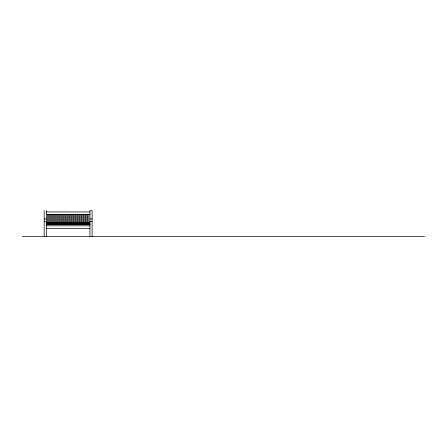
<?xml version="1.0" encoding="UTF-8"?>
<svg xmlns="http://www.w3.org/2000/svg" width="447" height="447" viewBox="0 0 447 447"><rect width="100%" height="100%" fill="white"/><g stroke="black" fill="none" stroke-linecap="round" stroke-linejoin="round"><path stroke-width="0.67" d="M46.354 211.939L89.936 211.939M46.354 214.42L89.936 214.42M49.494 214.554L50.667 214.554M53.511 214.554L54.685 214.554M57.523 214.554L58.697 214.554M61.541 214.554L62.714 214.554M65.553 214.554L66.726 214.554M69.57 214.554L70.743 214.554M73.582 214.554L74.755 214.554M77.599 214.554L78.773 214.554M81.611 214.554L82.784 214.554M85.628 214.554L86.802 214.554M46.354 214.605L55.35 214.605M56.735 214.605L59.501 214.605M60.881 214.605L79.56 214.605M80.946 214.605L89.936 214.605M44.175 218.996L46.354 218.996M89.936 218.996L92.116 218.996M44.175 221.343L46.354 221.343M89.936 221.343L92.116 221.343M46.354 223.031L89.936 223.031M47.488 223.087L48.662 223.087M49.494 223.087L50.667 223.087M51.5 223.087L52.673 223.087M53.511 223.087L54.685 223.087M55.517 223.087L56.691 223.087M57.523 223.087L58.697 223.087M59.529 223.087L60.703 223.087M61.541 223.087L62.714 223.087M63.547 223.087L64.72 223.087M65.553 223.087L66.726 223.087M67.558 223.087L68.732 223.087M69.57 223.087L70.743 223.087M71.576 223.087L72.749 223.087M73.582 223.087L74.755 223.087M75.588 223.087L76.761 223.087M77.599 223.087L78.773 223.087M79.605 223.087L80.778 223.087M81.611 223.087L82.784 223.087M83.617 223.087L84.79 223.087M85.628 223.087L86.802 223.087M87.634 223.087L88.808 223.087M46.354 223.215L55.35 223.215M56.735 223.215L59.501 223.215M60.881 223.215L79.56 223.215M80.946 223.215L89.936 223.215M46.259 224.461L90.031 224.461M46.354 224.64L89.936 224.64M46.354 225.808L89.936 225.808M46.354 228.322L89.936 228.322M22.35 236.374L424.65 236.374M92.116 236.374L92.116 210.626L89.936 210.626L89.936 236.374M88.808 214.476L88.808 223.165M87.634 214.476L87.634 223.165M86.802 214.476L86.802 223.165M85.628 214.476L85.628 223.165M84.79 214.476L84.79 223.165M83.617 214.476L83.617 223.165M82.784 214.476L82.784 223.165M81.611 214.476L81.611 223.165M80.778 214.476L80.778 223.165M79.605 214.476L79.605 223.165M78.773 214.476L78.773 223.165M77.599 214.476L77.599 223.165M76.761 214.476L76.761 223.165M75.588 214.476L75.588 223.165M74.755 214.476L74.755 223.165M73.582 214.476L73.582 223.165M72.749 214.476L72.749 223.165M71.576 214.476L71.576 223.165M70.743 214.476L70.743 223.165M69.57 214.476L69.57 223.165M68.732 214.476L68.732 223.165M67.558 214.476L67.558 223.165M66.726 214.476L66.726 223.165M65.553 214.476L65.553 223.165M64.72 214.476L64.72 223.165M63.547 214.476L63.547 223.165M62.714 214.476L62.714 223.165M61.541 214.476L61.541 223.165M60.703 214.476L60.703 223.165M59.529 214.476L59.529 223.165M58.697 214.476L58.697 223.165M57.523 214.476L57.523 223.165M56.691 214.476L56.691 223.165M55.517 214.476L55.517 223.165M54.685 214.476L54.685 223.165M53.511 214.476L53.511 223.165M52.673 214.476L52.673 223.165M51.5 214.476L51.5 223.165M50.667 214.476L50.667 223.165M49.494 214.476L49.494 223.165M48.662 214.476L48.662 223.165M47.488 214.476L47.488 223.165M46.354 210.626L46.354 236.374M44.175 210.626L44.175 236.374"/></g></svg>
